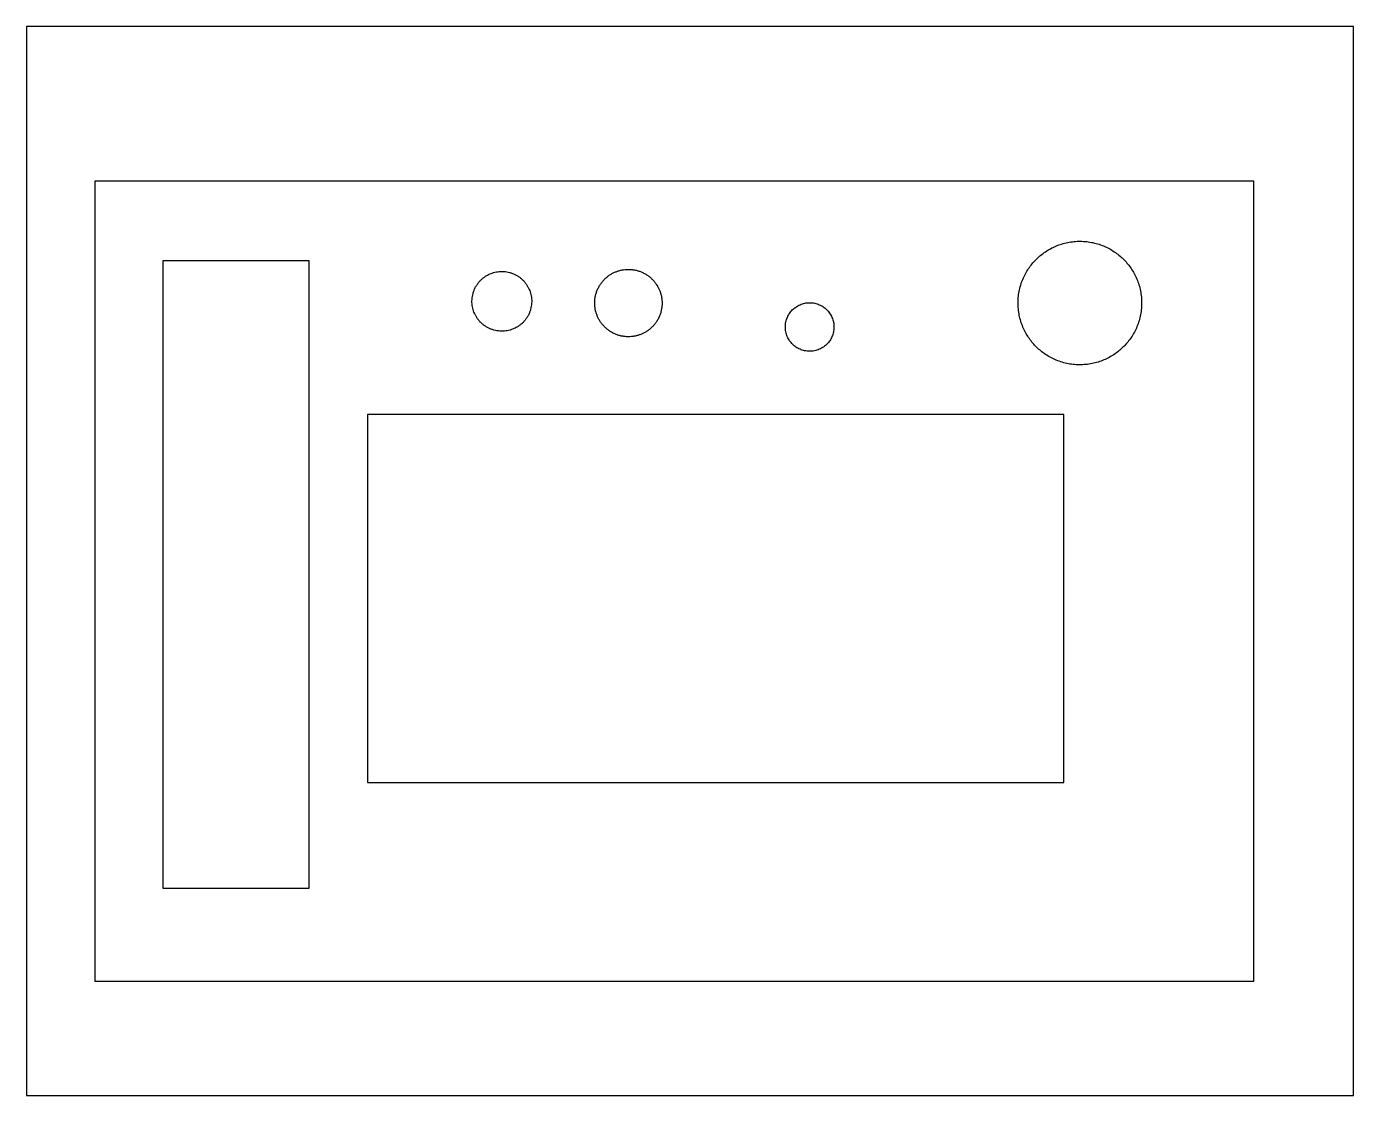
# Model space of a CAD drawing. Header units: millimetres. Extents: x 0 to 220, y 0 to 177.
import ezdxf

# ---------------------------------------------------------------- set-up
doc = ezdxf.new("R2010")
doc.units = ezdxf.units.MM
for name, color, linetype, true_color in [('CUT_INSIDE', 5, 'Continuous', 0x0000ff), ('CUT_OUTSIDE', 1, 'Continuous', 0xff0000), ('DRILL', 6, 'Continuous', 0xff00ff), ('POCKET', 96, 'Continuous', 0x008000)]:
    doc.layers.add(name, color=color, linetype=linetype, true_color=true_color)
doc.layers.add('STOCK', color=7, linetype='Continuous')

msp = doc.modelspace()

# ---------------------------------------------------------------- linework, layer by layer
at = {"layer": 'CUT_INSIDE'}
msp.add_lwpolyline([(56.59, 51.96), (172.21, 51.96), (172.21, 113.03), (56.59, 113.03)], close=True, dxfattribs=at)
at = {"layer": 'CUT_OUTSIDE'}
msp.add_lwpolyline([(11.36, 18.95), (203.71, 18.95), (203.71, 151.73), (11.36, 151.73)], close=True, dxfattribs=at)
at = {"layer": 'DRILL'}
for points in [[(182.52, 138.33), (175.7, 145.99), (168.04, 139.18), (160.37, 132.37), (167.19, 124.7), (174, 117.04), (181.67, 123.85), (189.33, 130.66), (182.52, 138.33)], [(83.44, 133.78), (81.45, 138.33), (76.91, 136.34), (72.37, 134.35), (74.36, 129.81), (76.34, 125.27), (80.89, 127.26), (85.43, 129.24), (83.44, 133.78)], [(105.02, 133.78), (102.74, 138.89), (97.63, 136.62), (92.52, 134.35), (94.8, 129.24), (97.07, 124.13), (102.18, 126.4), (107.29, 128.67), (105.02, 133.78)], [(132.55, 130.66), (129.43, 133.22), (126.88, 130.09), (124.32, 126.97), (127.44, 124.42), (130.57, 121.86), (133.12, 124.98), (135.68, 128.11), (132.55, 130.66)]]:
    msp.add_rational_spline(points, [1, 0.707106781187, 1, 0.707106781187, 1, 0.707106781187, 1, 0.707106781187, 1], degree=2, knots=[0, 0, 0, 1.570796, 1.570796, 3.141593, 3.141593, 4.712389, 4.712389, 6.283185, 6.283185, 6.283185], dxfattribs=at)
at = {"layer": 'POCKET'}
msp.add_lwpolyline([(22.6, 34.43), (46.9, 34.43), (46.9, 138.53), (22.6, 138.53)], close=True, dxfattribs=at)
at = {"layer": 'STOCK'}
msp.add_lwpolyline([(0, 0), (220.27, 0), (220.27, 177.4), (0, 177.4)], close=True, dxfattribs=at)

doc.saveas('drawing.dxf')
